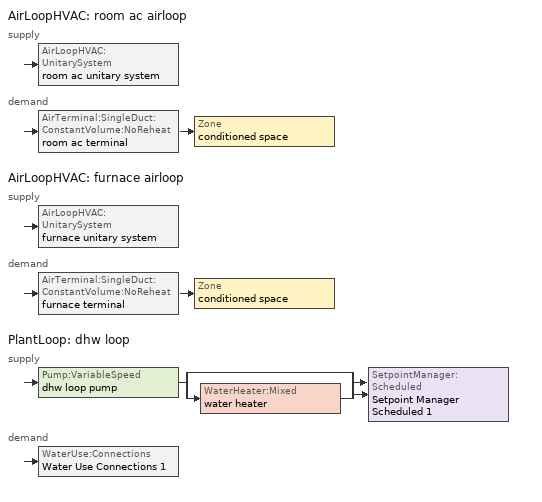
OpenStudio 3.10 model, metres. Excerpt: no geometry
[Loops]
AirLoopHVAC 'room ac airloop'
 supply: AirLoopHVAC:UnitarySystem 'room ac unitary system'
 demand: AirTerminal:SingleDuct:ConstantVolume:NoReheat 'room ac terminal' > Zone 'conditioned space'
AirLoopHVAC 'furnace airloop'
 supply: AirLoopHVAC:UnitarySystem 'furnace unitary system'
 demand: AirTerminal:SingleDuct:ConstantVolume:NoReheat 'furnace terminal' > Zone 'conditioned space'
PlantLoop 'dhw loop'
 supply: Pump:VariableSpeed 'dhw loop pump' > split
  | bypass
  | WaterHeater:Mixed 'water heater'
  join > SetpointManager:Scheduled 'Setpoint Manager Scheduled 1'
 demand: WaterUse:Connections 'Water Use Connections 1'
[Sizing:Zone]
conditioned space: Zone Cooling Design Supply Air Temperature Input Method=SupplyAirTemperature; Zone Cooling Design Supply Air Temperature {C}=14; Zone Cooling Design Supply Air Temperature Difference {deltaC}=11.11; Zone Heating Design Supply Air Temperature Input Method=SupplyAirTemperature; Zone Heating Design Supply Air Temperature {C}=40; Zone Heating Design Supply Air Temperature Difference {deltaC}=11.11; Zone Cooling Design Supply Air Humidity Ratio {kg-H2O/kg-air}=0.0085; Zone Heating Design Supply Air Humidity Ratio {kg-H2O/kg-air}=0.008; Cooling Design Air Flow Method=DesignDay; Heating Design Air Flow Method=DesignDay; Account for Dedicated Outdoor Air System=No; Dedicated Outdoor Air System Control Strategy=NeutralSupplyAir; Dedicated Outdoor Air Low Setpoint Temperature for Design {C}=autosize; Dedicated Outdoor Air High Setpoint Temperature for Design {C}=autosize; Zone Load Sizing Method=Sensible Load Only No Latent Load; Zone Latent Cooling Design Supply Air Humidity Ratio Input Method=HumidityRatioDifference; Zone Cooling Design Supply Air Humidity Ratio Difference {kgWater/kgDryAir}=0.005; Zone Latent Heating Design Supply Air Humidity Ratio Input Method=HumidityRatioDifference; Zone Humidification Design Supply Air Humidity Ratio Difference {kgWater/kgDryAir}=0.005; Sizing Option=Coincident
[Zone equipment]
conditioned space: room ac terminal, furnace terminal
[Coil:Cooling:DX:SingleSpeed]
room ac clg coil: Availability Schedule=Always On Discrete; Rated Total Cooling Capacity {W}=4561.07; Rated Sensible Heat Ratio=0.65; Rated COP {W/W}=2.46766; Rated Air Flow Rate {m3/s}=0.190968; Rated Evaporator Fan Power Per Volume Flow Rate 2017 {W/(m3/s)}=773.3; Rated Evaporator Fan Power Per Volume Flow Rate 2023 {W/(m3/s)}=934.4; Total Cooling Capacity Function of Temperature Curve=Cool-CAP-fT1; Total Cooling Capacity Function of Flow Fraction Curve=Cool-CAP-fFF1; Energy Input Ratio Function of Temperature Curve=Cool-EIR-fT1; Energy Input Ratio Function of Flow Fraction Curve=Cool-EIR-fFF1; Part Load Fraction Correlation Curve=Cool-PLF-fPLR1; Minimum Outdoor Dry-Bulb Temperature for Compressor Operation {C}=-25; Nominal Time for Condensate Removal to Begin {s}=1000; Ratio of Initial Moisture Evaporation Rate and Steady State Latent Capacity=1.5; Maximum Cycling Rate {cycles/hr}=3; Latent Capacity Time Constant {s}=45; Condenser Type=AirCooled; Evaporative Condenser Effectiveness=0.9; Evaporative Condenser Air Flow Rate {m3/s}=autosize; Evaporative Condenser Pump Rated Power Consumption {W}=autosize; Crankcase Heater Capacity {W}=0; Maximum Outdoor Dry-Bulb Temperature for Crankcase Heater Operation {C}=10; Basin Heater Capacity {W/K}=0; Basin Heater Setpoint Temperature {C}=2
[Fan:SystemModel] Availability Schedule=Always On Discrete; Speed Control Method=Discrete; Electric Power Minimum Flow Rate Fraction=0.2; Design Pressure Rise {Pa}=500; Motor Efficiency=1; Motor In Air Stream Fraction=1; Design Electric Power Consumption {W}=autosize; Design Power Sizing Method=PowerPerFlow; Electric Power Per Unit Flow Rate Per Unit Pressure {W-s/m3-Pa}=1.66667; Fan Total Efficiency=0.7; Motor Loss Radiative Fraction=0; Speed Flow Fraction 1=1; Speed Electric Power Fraction 1=1
Name | Design Maximum Air Flow Rate {m3/s} | Electric Power Per Unit Flow Rate {W/(m3/s)}
room ac supply fan | 0.191139 | 1e-06
furnace supply fan | 0.819301 | 1059.44
[EnergyManagementSystem:Sensor]
Name | Output Variable or Output Meter Index Key | Output Variable or Output Meter
room_ac_supply_fan_s | room ac supply fan | Fan Electricity Energy
room_ac_clg_coil_s | room ac clg coil | Cooling Coil Total Cooling Energy
furnace_supply_fan_s | furnace supply fan | Fan Electricity Energy
furnace_htg_coil_s | furnace htg coil | Heating Coil Heating Energy
water_heater_energy | water heater | Water Heater FuelOilNo2 Rate
water_heater_on_cycle_parasitic | water heater | Water Heater On Cycle Parasitic Electricity Rate
water_heater_off_cycle_parasitic | water heater | Water Heater Off Cycle Parasitic Electricity Rate
fridge_tin_s; tin_s | conditioned space | Zone Mean Air Temperature
win_s | conditioned space | Zone Air Humidity Ratio
tout_s | conditioned space | Zone Outdoor Air Drybulb Temperature
furnace_airloop_Fan_RTF_s | furnace supply fan | Fan Runtime Fraction
room_ac_airloop_Fan_RTF_s | room ac supply fan | Fan Runtime Fraction
conditioned_space_htg_unmet_s | conditioned space | Zone Heating Setpoint Not Met Time
conditioned_space_clg_unmet_s | conditioned space | Zone Cooling Setpoint Not Met Time
[AirLoopHVAC:UnitarySystem] Control Type=Load; Controlling Zone or Thermostat Location=conditioned space; Dehumidification Control Type=None; Availability Schedule=Always On Discrete; Fan Placement=BlowThrough; DX Heating Coil Sizing Ratio=1; Use DOAS DX Cooling Coil=No; DOAS DX Cooling Coil Leaving Minimum Air Temperature {C}=2; Latent Load Control=SensibleOnlyLoadControl; Supply Air Flow Rate Method During Cooling Operation=SupplyAirFlowRate; Supply Air Flow Rate Method During Heating Operation=SupplyAirFlowRate; Supply Air Flow Rate Method When No Cooling or Heating is Required=SupplyAirFlowRate; Supply Air Flow Rate When No Cooling or Heating is Required {m3/s}=0; No Load Supply Air Flow Rate Control Set To Low Speed=Yes; Maximum Supply Air Temperature {C}=48.8889; Maximum Outdoor Dry-Bulb Temperature for Supplemental Heater Operation {C}=21; Ancilliary On-Cycle Electric Power {W}=0; Ancilliary Off-Cycle Electric Power {W}=0
Name | Supply Fan | Supply Air Fan Operating Mode Schedule | Cooling Coil | Supply Air Flow Rate During Cooling Operation {m3/s} | Supply Air Flow Rate During Heating Operation {m3/s} | Heating Coil
room ac unitary system | room ac supply fan | room ac auto fan schedule | room ac clg coil | 0.191139 | 0
furnace unitary system | furnace supply fan | furnace auto fan schedule |  | 0 | 0.819301 | furnace htg coil
[AirLoopHVAC] Availability Schedule=Always On Discrete; Design Return Air Flow Fraction of Supply Air Flow=1
Name | Design Supply Air Flow Rate {m3/s}
room ac airloop | 0.191139
furnace airloop | 0.819301
[Sizing:System] Central Heating Maximum System Air Flow Ratio=0.3; Preheat Design Temperature {C}=7; Preheat Design Humidity Ratio {kg-H2O/kg-Air}=0.008; Precool Design Temperature {C}=12.8; Precool Design Humidity Ratio {kg-H2O/kg-Air}=0.008; Central Cooling Design Supply Air Temperature {C}=12.8; Central Heating Design Supply Air Temperature {C}=16.7; 100% Outdoor Air in Cooling=Yes; 100% Outdoor Air in Heating=Yes; Central Cooling Design Supply Air Humidity Ratio {kg-H2O/kg-Air}=0.0085; Zone Maximum Outdoor Air Fraction=1; Cooling Supply Air Flow Rate Per Floor Area {m3/s-m2}=0.00996765; Cooling Fraction of Autosized Cooling Supply Air Flow Rate=1; Cooling Supply Air Flow Rate Per Unit Cooling Capacity {m3/s-W}=3.94755e-05; Heating Supply Air Flow Rate Per Floor Area {m3/s-m2}=0.00996765; Heating Fraction of Autosized Heating Supply Air Flow Rate=1; Heating Fraction of Autosized Cooling Supply Air Flow Rate=1; Heating Supply Air Flow Rate Per Unit Heating Capacity {m3/s-W}=3.15882e-05; Cooling Design Capacity Method=CoolingDesignCapacity; Cooling Design Capacity {W}=autosize; Cooling Design Capacity Per Floor Area {W/m2}=234.7; Fraction of Autosized Cooling Design Capacity=1; Heating Design Capacity Method=HeatingDesignCapacity; Heating Design Capacity {W}=autosize; Heating Design Capacity Per Floor Area {W/m2}=157; Fraction of Autosized Heating Design Capacity=1; Central Cooling Capacity Control Method=OnOff; Occupant Diversity=autosize
room ac airloop; furnace airloop
[AirTerminal:SingleDuct:ConstantVolume:NoReheat] Availability Schedule=Always On Discrete
Name | Maximum Air Flow Rate {m3/s}
room ac terminal | 0.191139
furnace terminal | 0.819301
[Coil:Heating:Gas]
furnace htg coil: Availability Schedule=Always On Discrete; Gas Burner Efficiency=0.78; Nominal Capacity {W}=25444.1; On Cycle Parasitic Electric Load {W}=0; Off Cycle Parasitic Gas Load {W}=0; Fuel Type=FuelOilNo2
[ElectricEquipment:Definition] Design Level Calculation Method=EquipmentLevel
Name | Design Level {W} | Fraction Latent | Fraction Radiant | Fraction Lost
clothes washer | 1243.65 | 0.03 | 0.162 | 0.7
dishwasher | 724.42 | 0.3 | 0.18 | 0.4
[PlantLoop]
dhw loop: Fluid Type=Water; Glycol Concentration=0; Maximum Loop Flow Rate {m3/s}=0.01; Plant Loop Volume {m3}=0.003; Load Distribution Scheme=Optimal
[Sizing:Plant]
dhw loop: Loop Type=Heating; Design Loop Exit Temperature {C}=52.6667; Loop Design Temperature Difference {deltaC}=5.55556; Sizing Option=NonCoincident; Zone Timesteps in Averaging Window=1; Coincident Sizing Factor Mode=None
[Pump:VariableSpeed]
dhw loop pump: Rated Flow Rate {m3/s}=0.01; Rated Pump Head {Pa}=1; Rated Power Consumption {W}=0; Motor Efficiency=0.85; Fraction of Motor Inefficiencies to Fluid Stream=0; Coefficient 1 of the Part Load Performance Curve=0; Coefficient 2 of the Part Load Performance Curve=1; Coefficient 3 of the Part Load Performance Curve=0; Coefficient 4 of the Part Load Performance Curve=0; Minimum Flow Rate {m3/s}=0; Pump Control Type=Intermittent; Skin Loss Radiative Fraction=0.5; Design Power Sizing Method=PowerPerFlowPerPressure; Design Electric Power per Unit Flow Rate {W/(m3/s)}=348701.1; Design Shaft Power per Unit Flow Rate per Unit Head {W-s/m3-Pa}=1.28205; Design Minimum Flow Rate Fraction=0
[SetpointManager:Scheduled]
Setpoint Manager Scheduled 1: Control Variable=Temperature; Schedule=dhw temp
[WaterHeater:Mixed]
water heater: Tank Volume {m3}=0.143846; Setpoint Temperature Schedule=water heater setpoint; Deadband Temperature Difference {deltaC}=2; Maximum Temperature Limit {C}=99; Heater Control Type=Cycle; Heater Maximum Capacity {W}=10550.6; Heater Minimum Capacity {W}=0; Heater Fuel Type=FuelOilNo2; Heater Thermal Efficiency=0.785176; Off Cycle Parasitic Fuel Consumption Rate {W}=0; Off Cycle Parasitic Fuel Type=Electricity; Off Cycle Parasitic Heat Fraction to Tank=0; On Cycle Parasitic Fuel Consumption Rate {W}=0; On Cycle Parasitic Fuel Type=Electricity; On Cycle Parasitic Heat Fraction to Tank=0; Ambient Temperature Indicator=ThermalZone; Ambient Temperature Thermal Zone=conditioned space; Off Cycle Loss Coefficient to Ambient Temperature {W/K}=2.30013; Off Cycle Loss Fraction to Thermal Zone=0.91; On Cycle Loss Coefficient to Ambient Temperature {W/K}=2.30013; On Cycle Loss Fraction to Thermal Zone=1; Use Side Effectiveness=1; Source Side Effectiveness=1; Use Side Design Flow Rate {m3/s}=autosize; Source Side Design Flow Rate {m3/s}=autosize; Indirect Water Heating Recovery Time {hr}=1.5; Source Side Flow Control Mode=IndirectHeatPrimarySetpoint
[WaterHeater:Sizing]
water heater: Design Mode=PeakDraw; Time Storage Can Meet Peak Draw {hr}=0.538503; Time for Tank Recovery {hr}=0; Nominal Tank Volume for Autosizing Plant Connections {m3}=1
[WaterUse:Connections]
Water Use Connections 1: Drain Water Heat Exchanger Type=None; Drain Water Heat Exchanger Destination=Plant; Water Use Equipment Name 1=dhw fixtures; Water Use Equipment Name 2=dhw distribution waste; Water Use Equipment Name 3=clothes washer; Water Use Equipment Name 4=dishwasher
[WaterUse:Equipment:Definition]
Name | Peak Flow Rate {m3/s} | Target Temperature Schedule
dhw fixtures | 1.79434e-05 | mixed water temperature schedule
dhw distribution waste | 6.16797e-06 | mixed water temperature schedule
clothes washer | 5.17561e-06
dishwasher | 5.01845e-06
[EnergyManagementSystem:InternalVariable] Internal Data Type=Fan Maximum Mass Flow Rate
Name | Internal Data Index Key
furnace_airloop_max_sup_fan_mfr | furnace supply fan
room_ac_airloop_max_sup_fan_mfr | room ac supply fan
[Schedule:Constant]
Name | Value
Always On Discrete | 1
room ac auto fan schedule; furnace auto fan schedule | 0
dhw temp; water heater setpoint | 52.6667
mixed water temperature schedule | 40.5556
[Curve:Biquadratic] Minimum Value of x=-100; Maximum Value of x=100; Minimum Value of y=-100; Maximum Value of y=100
Name | Coefficient1 Constant | Coefficient2 x | Coefficient3 x**2 | Coefficient4 y | Coefficient5 y**2 | Coefficient6 x*y
Cool-CAP-fT1 | 1.55736 | -0.0744482 | 0.0030986 | 0.00145958 | -4.1148e-05 | -0.000426714
Cool-EIR-fT1 | -0.350448 | 0.11681 | -0.00339951 | -0.00122609 | 0.000600809 | -0.000466884
[Curve:Quadratic] Coefficient3 x**2=0; Minimum Value of x=0
Name | Coefficient1 Constant | Coefficient2 x | Maximum Value of x | Minimum Curve Output | Maximum Curve Output
Cool-CAP-fFF1; Cool-EIR-fFF1 | 1 | 0 | 2 | 0 | 2
Cool-PLF-fPLR1 | 0.78 | 0.22 | 1 | 0.7 | 1
[Schedule:File]
dishwasher: External File=External File 1; Column Number=7; Rows to Skip at Top=1; Number of Hours of Data=8760; Interpolate to Timestep=Yes; Minutes per Item=60; Translate File With Relative Path=Yes
